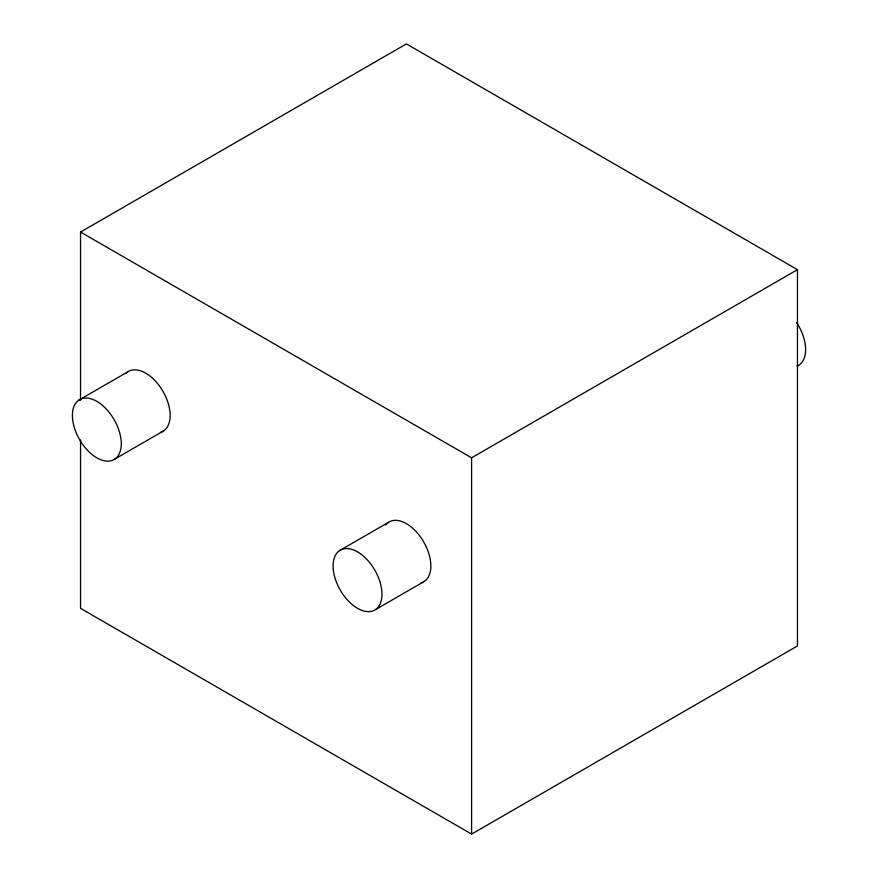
<?xml version="1.0" encoding="UTF-8"?>
<svg xmlns="http://www.w3.org/2000/svg" width="878" height="878" viewBox="0 0 878 878"><rect width="100%" height="100%" fill="white"/><g stroke="black" fill="none" stroke-linecap="round" stroke-linejoin="round"><path stroke-width="1.32" d="M80.535 400.346L80.535 232.044L406.415 43.9L797.465 269.667L797.465 645.956L471.585 834.1L80.535 608.333L80.535 440.032M78.768 400.149L127.65 371.932M114.897 459.029L163.78 430.813M80.535 232.044L471.585 457.811L797.465 269.667M339.468 550.66L388.35 522.443M375.597 609.551L424.469 581.324M471.585 457.811L471.585 834.1M796.609 322.555A34.56 19.953 60 0 1 797.07 366.137M385.629 525.033A34.56 19.953 60 0 1 422.878 540.53A34.56 19.953 60 0 1 421.144 582.904M125.763 373.545A34.56 19.953 60 0 1 162.726 390.929A34.56 19.953 60 0 1 160.444 432.393M333.278 569.57A34.56 19.953 60 0 0 372.261 611.132A34.56 19.953 60 0 0 367.059 559.615A34.56 19.953 60 0 0 333.278 569.57M72.578 419.058A34.56 19.953 60 0 0 111.561 460.621A34.56 19.953 60 0 0 106.359 409.104A34.56 19.953 60 0 0 72.578 419.058"/></g></svg>
